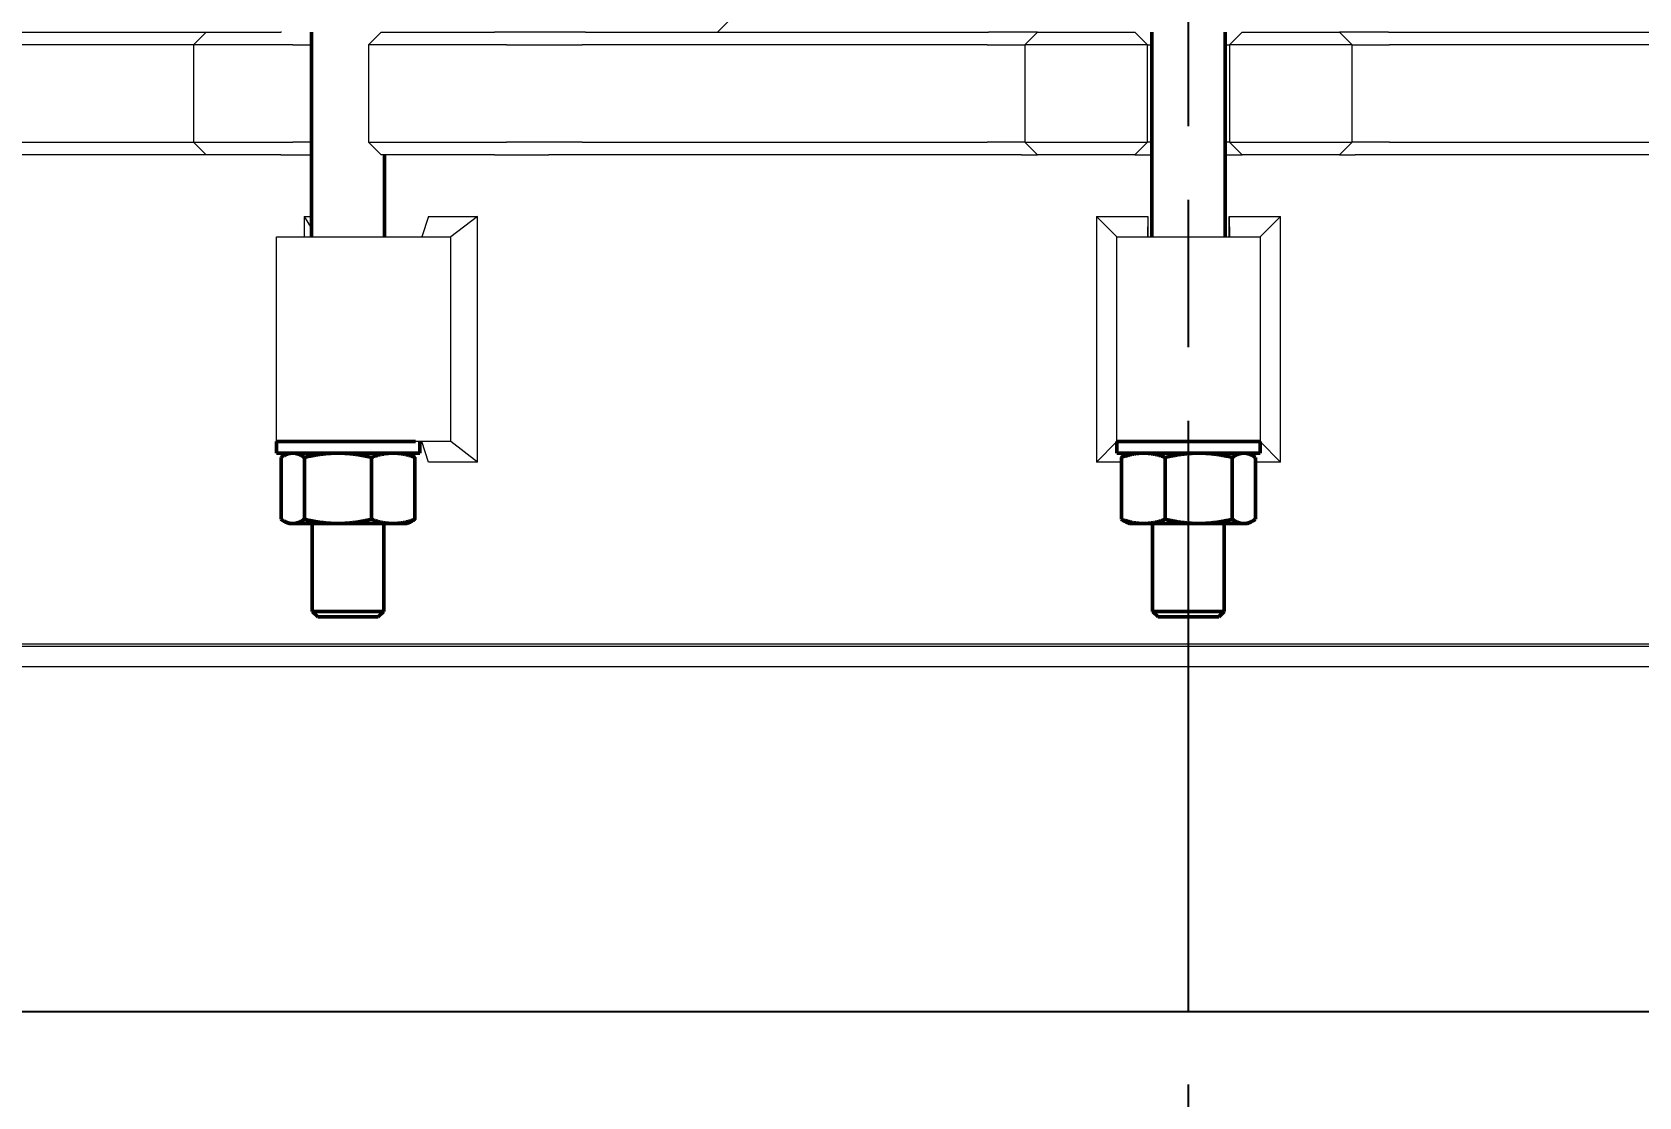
# Model space of a CAD drawing. Header units: inches. Extents: x 20 to 536, y 8 to 344.
# Drawn here: x 98.97 to 118.59, y 120.87 to 133.87 of the extents above; entities that cross this region are included whole.
import ezdxf

# ---------------------------------------------------------------- set-up
doc = ezdxf.new("R2010")
doc.units = ezdxf.units.IN
doc.header["$LTSCALE"] = 16
doc.header["$MEASUREMENT"] = 0
doc.linetypes.add('CHAIN', pattern=[0.7087, 0.4724, -0.0591, 0.1181, -0.0591])
doc.layers.add('Centerline', color=5, linetype='CHAIN', lineweight=25, true_color=0x0000ff)
doc.layers.add('Dimension (ANSI)', color=7, linetype='Continuous', lineweight=25)
doc.layers.add('Visible (ANSI)', color=7, linetype='Continuous', lineweight=50)
doc.styles.add('MEMCOR Medium', font='arial.ttf')
doc.dimstyles.new('Default (ANSI)', dxfattribs={"dimscale": 16, "dimtxt": 0.15, "dimasz": 0.098425, "dimexe": 0.125, "dimexo": 0.0625, "dimgap": 0.031496, "dimtad": 0, "dimtih": 1, "dimtoh": 1, "dimdec": 4, "dimrnd": 1e-08, "dimzin": 3, "dimdsep": 46, "dimlunit": 5, "dimtxsty": 'MEMCOR Medium', "dimcen": 0.09, "dimdle": 0.393701, "dimclrd": 256, "dimclre": 256, "dimclrt": 256, "dimadec": 0, "dimazin": 1, "dimtfac": 0.8, "dimtofl": 0, "dimtmove": 0, "dimatfit": 3, "dimfxl": 1, "dimfrac": 1, "dimtolj": 1, "dimtzin": 4, "dimlwd": -1, "dimlwe": -1, "dimarcsym": 0})

# ---------------------------------------------------------------- blocks, each defined once
blk = doc.blocks.new('*D22')
at = {"layer": 'Defpoints', "color": 0, "transparency": 16777216}
for p in [(82.522, 132.521), (143.659, 132.521), (143.659, 121.906)]:
    blk.add_point(p, dxfattribs=at)
at = {"layer": 'Dimension (ANSI)', "transparency": 16777216}
for p, q in [((82.522, 131.521), (82.522, 119.906)), ((143.659, 131.521), (143.659, 119.906)), ((84.097, 121.906), (142.084, 121.906)), ((143.659, 121.906), (147.081, 121.906))]:
    blk.add_line(p, q, dxfattribs=at)
for points in [[(84.097, 122.168), (84.097, 121.643), (82.522, 121.906)], [(142.084, 122.168), (142.084, 121.643), (143.659, 121.906)]]:
    blk.add_solid(points, dxfattribs=at)
at = {"layer": 'Dimension (ANSI)', "transparency": 16777216, "char_height": 2.4, "attachment_point": 5, "style": 'MEMCOR Medium'}
for s, insert in [('\\A1; 61{\\H0.8x;\\S1#8;} in', (156.68, 124.374)), ('\\A1;[1552.9 mm]', (156.68, 119.864))]:
    blk.add_mtext(s, dxfattribs=dict(at, insert=insert))

msp = doc.modelspace()

# ---------------------------------------------------------------- linework, layer by layer
at = {"layer": 'Centerline', "ltscale": 0.952448}
msp.add_line((113.09041, 46.31921), (113.09041, 145.96279), dxfattribs=at)
at = {"layer": 'Visible (ANSI)', "linetype": 'Continuous', "lineweight": 18}
for p, q in [((107.59041, 134.11565), (107.34041, 133.86565)), ((96.81028, 133.86565), (101.09702, 133.86565)), ((101.09702, 133.86565), (100.94202, 133.71065)), ((101.09702, 133.86565), (101.62658, 133.86565)), ((101.62658, 133.86565), (101.88317, 133.86565)), ((101.88317, 133.86565), (102.00711, 133.86565)), ((102.01371, 133.86565), (102.00711, 133.86565)), ((103.23238, 133.86565), (103.07738, 133.71065)), ((103.23238, 133.86565), (103.29708, 133.86565)), ((103.29708, 133.86565), (103.55914, 133.86565)), ((103.55914, 133.86565), (104.61544, 133.86565)), ((104.94249, 133.86565), (104.61544, 133.86565)), ((105.72811, 133.86565), (104.94249, 133.86565)), ((105.72811, 133.86565), (110.64688, 133.86565)), ((111.24541, 133.86565), (110.64688, 133.86565)), ((111.09041, 133.71065), (111.24541, 133.86565)), ((111.24541, 133.86565), (112.06212, 133.86565)), ((112.06212, 133.86565), (112.33808, 133.86565)), ((112.33808, 133.86565), (112.43541, 133.86565)), ((112.59041, 133.71065), (112.43541, 133.86565)), ((113.59041, 133.71065), (113.74541, 133.86565)), ((113.74541, 133.86565), (113.84274, 133.86565)), ((113.84274, 133.86565), (114.11871, 133.86565)), ((114.11871, 133.86565), (114.93541, 133.86565)), ((115.53395, 133.86565), (114.93541, 133.86565)), ((115.09041, 133.71065), (114.93541, 133.86565)), ((115.53395, 133.86565), (120.45271, 133.86565)), ((100.94202, 133.71065), (96.72126, 133.71065)), ((101.56872, 133.71065), (100.94202, 133.71065)), ((100.94202, 133.71065), (100.94202, 132.52065)), ((101.8266, 133.71065), (101.56872, 133.71065)), ((102.15276, 133.71065), (101.8266, 133.71065)), ((102.15276, 133.71065), (102.38014, 133.71065)), ((103.24765, 133.71065), (103.07738, 133.71065)), ((103.07738, 133.71065), (103.07738, 132.52065)), ((103.51104, 133.71065), (103.24765, 133.71065)), ((104.76109, 133.71065), (103.51104, 133.71065)), ((104.76109, 133.71065), (105.08814, 133.71065)), ((105.08814, 133.71065), (105.68785, 133.71065)), ((110.63352, 133.71065), (105.68785, 133.71065)), ((110.63352, 133.71065), (111.09041, 133.71065)), ((112.05693, 133.71065), (111.09041, 133.71065)), ((111.09041, 133.71065), (111.09041, 132.52065)), ((112.33429, 133.71065), (112.05693, 133.71065)), ((112.59041, 133.71065), (112.33429, 133.71065)), ((112.59041, 133.71065), (112.64291, 133.71065)), ((112.59041, 132.52065), (112.59041, 133.71065)), ((113.53791, 133.71065), (113.59041, 133.71065)), ((113.84654, 133.71065), (113.59041, 133.71065)), ((113.59041, 133.71065), (113.59041, 132.52065)), ((114.1239, 133.71065), (113.84654, 133.71065)), ((115.09041, 133.71065), (114.1239, 133.71065)), ((115.09041, 133.71065), (115.54731, 133.71065)), ((115.09041, 132.52065), (115.09041, 133.71065)), ((120.49297, 133.71065), (115.54731, 133.71065)), ((96.72126, 132.52065), (100.94202, 132.52065)), ((100.94202, 132.52065), (101.56872, 132.52065)), ((101.09702, 132.36565), (100.94202, 132.52065)), ((101.56872, 132.52065), (101.8266, 132.52065)), ((101.8266, 132.52065), (102.15276, 132.52065)), ((102.38014, 132.52065), (102.15276, 132.52065)), ((103.07738, 132.52065), (103.24765, 132.52065)), ((103.23238, 132.36565), (103.07738, 132.52065)), ((103.24765, 132.52065), (103.51104, 132.52065)), ((103.51104, 132.52065), (104.76109, 132.52065)), ((105.08814, 132.52065), (104.76109, 132.52065)), ((105.68785, 132.52065), (105.08814, 132.52065)), ((105.68785, 132.52065), (110.63352, 132.52065)), ((111.09041, 132.52065), (110.63352, 132.52065)), ((111.09041, 132.52065), (112.05693, 132.52065)), ((111.09041, 132.52065), (111.24541, 132.36565)), ((112.05693, 132.52065), (112.33429, 132.52065)), ((112.33429, 132.52065), (112.59041, 132.52065)), ((112.59041, 132.52065), (112.43541, 132.36565)), ((112.64291, 132.52065), (112.59041, 132.52065)), ((113.59041, 132.52065), (113.53791, 132.52065)), ((113.59041, 132.52065), (113.84654, 132.52065)), ((113.59041, 132.52065), (113.74541, 132.36565)), ((113.84654, 132.52065), (114.1239, 132.52065)), ((114.1239, 132.52065), (115.09041, 132.52065)), ((115.09041, 132.52065), (114.93541, 132.36565)), ((115.54731, 132.52065), (115.09041, 132.52065)), ((115.54731, 132.52065), (120.49297, 132.52065)), ((101.09702, 132.36565), (96.37764, 132.36565)), ((101.62658, 132.36565), (101.09702, 132.36565)), ((101.88317, 132.36565), (101.62658, 132.36565)), ((102.00711, 132.36565), (101.88317, 132.36565)), ((102.00711, 132.36565), (102.36651, 132.36565)), ((102.36651, 132.36565), (102.38014, 132.36565)), ((103.29708, 132.36565), (103.23238, 132.36565)), ((103.55914, 132.36565), (103.29708, 132.36565)), ((104.61544, 132.36565), (103.55914, 132.36565)), ((104.61544, 132.36565), (104.94249, 132.36565)), ((104.94249, 132.36565), (105.28176, 132.36565)), ((111.0531, 132.36565), (105.28176, 132.36565)), ((111.0531, 132.36565), (111.24541, 132.36565)), ((112.06212, 132.36565), (111.24541, 132.36565)), ((112.33808, 132.36565), (112.06212, 132.36565)), ((112.43541, 132.36565), (112.33808, 132.36565)), ((112.43541, 132.36565), (112.64291, 132.36565)), ((113.53791, 132.36565), (113.74541, 132.36565)), ((113.84274, 132.36565), (113.74541, 132.36565)), ((114.11871, 132.36565), (113.84274, 132.36565)), ((114.93541, 132.36565), (114.11871, 132.36565)), ((114.93541, 132.36565), (115.12772, 132.36565)), ((120.89906, 132.36565), (115.12772, 132.36565)), ((102.29292, 131.61556), (102.29292, 131.36565)), ((102.29292, 131.61556), (102.38014, 131.61556)), ((102.29292, 131.61556), (102.38014, 131.46657)), ((103.80962, 131.61556), (103.72824, 131.36565)), ((103.80962, 131.61556), (104.40704, 131.61556)), ((104.40704, 131.61556), (104.08369, 131.36565)), ((104.40704, 128.61575), (104.40704, 131.61556)), ((111.96551, 131.61556), (111.96551, 128.61575)), ((111.96551, 131.61556), (112.59476, 131.61556)), ((111.96551, 131.61556), (112.21541, 131.36565)), ((112.59476, 131.61556), (112.59041, 131.36565)), ((112.59476, 131.61556), (112.59476, 131.36565)), ((113.58607, 131.61556), (113.59041, 131.36565)), ((113.58607, 131.36565), (113.58607, 131.61556)), ((113.58607, 131.61556), (114.21531, 131.61556)), ((114.21531, 131.61556), (113.96541, 131.36565)), ((114.21531, 128.61575), (114.21531, 131.61556)), ((101.95264, 131.36565), (103.64987, 131.36565)), ((101.95264, 128.86565), (101.95264, 131.36565)), ((103.64987, 131.36565), (104.08369, 131.36565)), ((104.08369, 128.86565), (104.08369, 131.36565)), ((112.21541, 131.36565), (113.96541, 131.36565)), ((112.21541, 128.86565), (112.21541, 131.36565)), ((113.96541, 131.36565), (113.96541, 128.86565)), ((103.64987, 128.86565), (101.95264, 128.86565)), ((104.08369, 128.86565), (103.64987, 128.86565)), ((103.80962, 128.61575), (103.72824, 128.86565)), ((104.40704, 128.61575), (104.08369, 128.86565)), ((111.96551, 128.61575), (112.21541, 128.86565)), ((113.96541, 128.86565), (112.21541, 128.86565)), ((114.21531, 128.61575), (113.96541, 128.86565)), ((104.40704, 128.61575), (103.80962, 128.61575)), ((112.27308, 128.61575), (111.96551, 128.61575)), ((114.21531, 128.61575), (113.90775, 128.61575)), ((84.58908, 126.3969), (141.59174, 126.3969)), ((141.56048, 126.36565), (84.62033, 126.36565)), ((140.83984, 126.11565), (85.33839, 126.11565))]:
    msp.add_line(p, q, dxfattribs=at)
at = {"layer": 'Visible (ANSI)'}
for p, q in [((102.38014, 133.86565), (102.38014, 131.36565)), ((112.64291, 133.86565), (112.64291, 131.36565)), ((113.53791, 133.86565), (113.53791, 131.36565)), ((103.27514, 132.36565), (103.27514, 131.36565)), ((103.64987, 128.86565), (101.95264, 128.86565)), ((101.95264, 128.72503), (101.95264, 128.86565)), ((101.95264, 128.72503), (103.70264, 128.72503)), ((102.10864, 128.72503), (102.06196, 128.70326)), ((103.54664, 128.72503), (103.59333, 128.70326)), ((103.70264, 128.72503), (103.70264, 128.86565)), ((113.96541, 128.86565), (112.21541, 128.86565)), ((112.21541, 128.72503), (112.21541, 128.86565)), ((112.21541, 128.72503), (113.96541, 128.72503)), ((112.37141, 128.72503), (112.32581, 128.70376)), ((113.80941, 128.72503), (113.85502, 128.70376)), ((113.96541, 128.72503), (113.96541, 128.86565)), ((102.00975, 127.9179), (102.00975, 128.67316)), ((102.29522, 127.9179), (102.29522, 128.67316)), ((103.11311, 127.9179), (103.11311, 128.67316)), ((103.64554, 127.9179), (103.64554, 128.67316)), ((112.27308, 127.9179), (112.27308, 128.67316)), ((112.80797, 127.9179), (112.80797, 128.67316)), ((113.62531, 127.9179), (113.62531, 128.67316)), ((113.90775, 127.9179), (113.90775, 128.67316)), ((102.10864, 127.86603), (102.06196, 127.8878)), ((102.10864, 127.86603), (102.15248, 127.86603)), ((102.15248, 127.86603), (102.70416, 127.86603)), ((102.39014, 127.86603), (102.39014, 126.79139)), ((102.70416, 127.86603), (103.37932, 127.86603)), ((103.26514, 127.86603), (103.26514, 126.79139)), ((103.37932, 127.86603), (103.54664, 127.86603)), ((103.54664, 127.86603), (103.59333, 127.8878)), ((112.37141, 127.86603), (112.32581, 127.88729)), ((112.37141, 127.86603), (112.54052, 127.86603)), ((112.54052, 127.86603), (113.21664, 127.86603)), ((112.65291, 127.86603), (112.65291, 126.79139)), ((113.21664, 127.86603), (113.76653, 127.86603)), ((113.52791, 127.86603), (113.52791, 126.79139)), ((113.76653, 127.86603), (113.80941, 127.86603)), ((113.80941, 127.86603), (113.85502, 127.88729)), ((102.39014, 126.79139), (103.26514, 126.79139)), ((102.4583, 126.72528), (102.39014, 126.79139)), ((103.19698, 126.72528), (103.26514, 126.79139)), ((112.65291, 126.79139), (113.52791, 126.79139)), ((112.72107, 126.72528), (112.65291, 126.79139)), ((113.45975, 126.72528), (113.52791, 126.79139)), ((103.19698, 126.72528), (102.4583, 126.72528)), ((113.45975, 126.72528), (112.72107, 126.72528))]:
    msp.add_line(p, q, dxfattribs=at)
for points, weights in [([(102.15248, 128.72503), (102.08624, 128.72503), (102.00975, 128.67316)], [1, 1.0379548493, 1]), ([(102.29522, 128.67316), (102.21873, 128.72503), (102.15248, 128.72503)], [1, 1.0379548493, 1]), ([(102.70416, 128.72503), (102.51437, 128.72503), (102.29522, 128.67316)], [1, 1.0379548493, 1]), ([(103.11311, 128.67316), (102.89396, 128.72503), (102.70416, 128.72503)], [1, 1.0379548493, 1]), ([(103.37932, 128.72503), (103.25577, 128.72503), (103.11311, 128.67316)], [1, 1.0379548493, 1]), ([(103.64554, 128.67316), (103.50287, 128.72503), (103.37932, 128.72503)], [1, 1.0379548493, 1]), ([(112.54052, 128.72503), (112.4164, 128.72503), (112.27308, 128.67316)], [1, 1.0379548493, 1]), ([(112.80797, 128.67316), (112.66465, 128.72503), (112.54052, 128.72503)], [1, 1.0379548493, 1]), ([(113.21664, 128.72503), (113.02698, 128.72503), (112.80797, 128.67316)], [1, 1.0379548493, 1]), ([(113.62531, 128.67316), (113.4063, 128.72503), (113.21664, 128.72503)], [1, 1.0379548493, 1]), ([(113.76653, 128.72503), (113.70099, 128.72503), (113.62531, 128.67316)], [1, 1.0379548493, 1]), ([(113.90775, 128.67316), (113.83207, 128.72503), (113.76653, 128.72503)], [1, 1.0379548493, 1]), ([(103.59333, 128.70326), (103.61838, 128.69158), (103.64554, 128.67316)], [1.01719100565, 1.01315491386, 1]), ([(112.27308, 128.67316), (112.30053, 128.69197), (112.32581, 128.70376)], [1, 1.01344146313, 1.01736251269]), ([(102.00975, 127.9179), (102.08624, 127.86603), (102.15248, 127.86603)], [1, 1.0379548493, 1]), ([(102.15248, 127.86603), (102.21873, 127.86603), (102.29522, 127.9179)], [1, 1.0379548493, 1]), ([(102.29522, 127.9179), (102.51437, 127.86603), (102.70416, 127.86603)], [1, 1.0379548493, 1]), ([(102.70416, 127.86603), (102.89396, 127.86603), (103.11311, 127.9179)], [1, 1.0379548493, 1]), ([(103.11311, 127.9179), (103.25577, 127.86603), (103.37932, 127.86603)], [1, 1.0379548493, 1]), ([(103.37932, 127.86603), (103.50287, 127.86603), (103.64554, 127.9179)], [1, 1.0379548493, 1]), ([(103.64554, 127.9179), (103.61838, 127.89948), (103.59333, 127.8878)], [1, 1.01315491386, 1.01719100565]), ([(112.32581, 127.88729), (112.30053, 127.89908), (112.27308, 127.9179)], [1.01736251269, 1.01344146313, 1]), ([(112.27308, 127.9179), (112.4164, 127.86603), (112.54052, 127.86603)], [1, 1.0379548493, 1]), ([(112.54052, 127.86603), (112.66465, 127.86603), (112.80797, 127.9179)], [1, 1.0379548493, 1]), ([(112.80797, 127.9179), (113.02698, 127.86603), (113.21664, 127.86603)], [1, 1.0379548493, 1]), ([(113.21664, 127.86603), (113.4063, 127.86603), (113.62531, 127.9179)], [1, 1.0379548493, 1]), ([(113.62531, 127.9179), (113.70099, 127.86603), (113.76653, 127.86603)], [1, 1.0379548493, 1]), ([(113.76653, 127.86603), (113.83207, 127.86603), (113.90775, 127.9179)], [1, 1.0379548493, 1])]:
    msp.add_rational_spline(points, weights, degree=2, dxfattribs=at)

# ---------------------------------------------------------------- dimensions: what is measured, and where the dimension line sits
at = {"layer": 'Dimension (ANSI)'}
dim = msp.add_linear_dim(base=(143.65885, 121.9057), p1=(82.52197, 132.52065), p2=(143.65885, 132.52065), angle=180, text=' <> in\\X[1552.9 mm]', dimstyle='Default (ANSI)', override={"dimgap": 0.031496, "dimtih": 0, "dimtoh": 0, "dimdec": 4, "dimpost": '', "dimtol": 0, "dimlim": 0, "dimtp": 0, "dimtm": 0, "dimtdec": 2, "dimatfit": 2}, dxfattribs=at)
dim.commit()
dim.dimension.update_dxf_attribs({"geometry": '*D22', "text_midpoint": (156.67967, 121.9057), "dimtype": 160})

doc.saveas('drawing.dxf')
